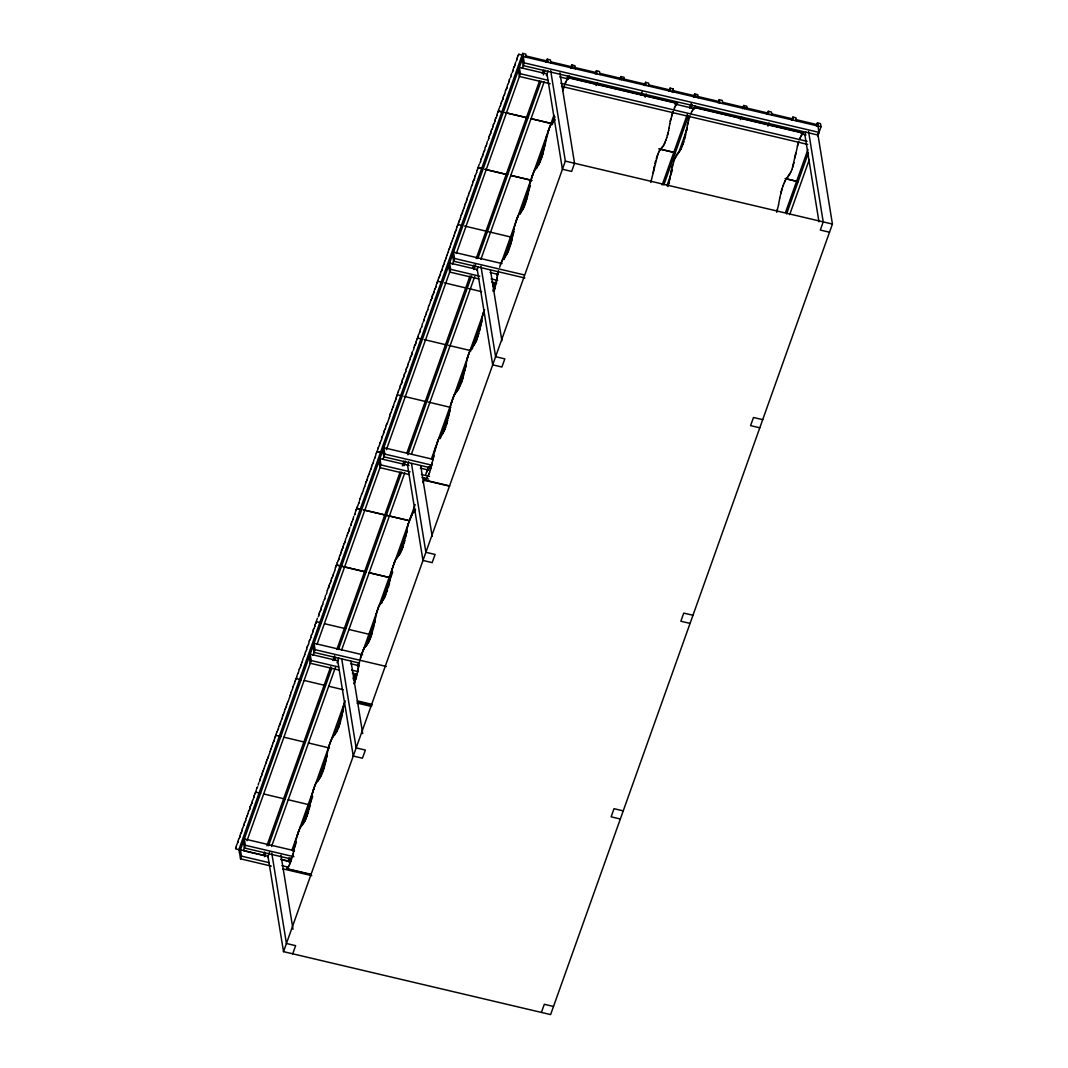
<?xml version="1.0" encoding="UTF-8"?>
<svg xmlns="http://www.w3.org/2000/svg" width="1068" height="1068" viewBox="0 0 1068 1068"><rect width="100%" height="100%" fill="white"/><g stroke="black" fill="none" stroke-linecap="round" stroke-linejoin="round"><path stroke-width="1.5" d="M294.207 848.9L295.008 844.321M310.161 804.164L311.976 794.779M326.1 759.441L327.355 752.486M342.054 714.706L342.841 710.127M358.781 665.391L356.979 674.682M373.934 625.247L377.084 610.923M389.887 580.511L390.674 575.932M406.628 531.196L402.769 547.59M432.7 460.428L433.488 455.836M464.58 370.956L467.731 356.645M480.533 326.234L481.321 321.655M497.274 276.919L494.884 288.654M512.426 236.776L513.214 232.183M528.366 192.04L529.167 187.461M544.306 147.304L549.045 128.547M650.786 182.494L657.821 154.192M653.175 172.856L654.35 166.007M669.035 128.227L669.836 123.634M670.183 176.981L671.438 170.026M686.123 132.258L687.952 122.86M686.924 127.666L683.066 144.06M779.76 198.047L778.505 204.949M794.912 157.89L798.05 143.579M795.7 153.311L792.603 167.436M296.637 677.286L297.345 674.589M317.37 618.332L315.754 623.218M335.886 566.641L337.328 562.502M357.366 506.713L357.206 507.567M376.243 453.326L377.605 449.948M477.116 170.333L479.238 164.285M497.541 113.021L499.37 107.815M240.006 836.137L240.514 833.961M243.971 825.137L244.265 823.575M246.134 818.595L245.667 820.625M248.096 813.469L248.403 811.894M254.01 797.102L254.237 795.874M254.131 796.501L254.304 795.553M258.202 785.1L258.723 782.884M260.245 779.373L260.405 778.425M262.247 773.753L262.408 772.805M268.322 756.705L270.257 751.338M278.441 728.336L278.761 726.734M280.577 721.981L280.27 723.503M282.473 717.002L282.887 715.106M284.502 711.328L284.902 709.446M290.496 694.627L290.977 692.438M300.802 665.217L300.575 666.445M302.151 662.093L303.219 658.075M304.727 654.577L305.541 651.694M310.788 637.569L311.202 635.687M312.817 631.909L313.218 630.013M314.833 626.235L315.247 624.339M318.998 614.18L318.691 615.702M324.752 598.707L325.473 595.65M329.118 585.798L327.382 590.324M331.027 580.818L331.534 578.642M333.042 575.145L334.591 571.113M339.237 557.429L338.85 559.231M343.269 546.095L343.055 547.31M347.193 535.442L347.714 533.239M351.359 523.427L351.052 524.935M357.379 506.753L358.608 503.509M361.732 494.003L359.983 498.876M363.507 489.344L363.28 490.546M365.523 483.671L364.762 486.394M367.432 478.691L367.939 476.488M371.584 466.663L371.29 468.184M381.636 438.828L382.05 436.945M385.762 426.906L385.535 428.134M391.822 409.912L391.155 412.435M395.56 400.086L396.575 396.321M395.761 399.205L395.934 398.297M397.883 392.877L396.575 396.361M401.875 382.077L402.276 380.181M407.522 366.578L407.989 364.535M414.077 347.487L413.85 348.715M416.093 341.813L415.933 342.748M428.228 307.784L427.761 309.813M432.126 297.331L432.286 296.397M440.296 274.289L440.817 272.073M444.341 262.942L444.742 261.059M450.416 245.894L450.816 244.025M454.754 233.024L454.381 234.907M460.535 217.525L461.042 215.322M462.671 211.17L462.364 212.692M464.567 206.191L464.981 204.295M466.596 200.53L466.823 199.249M473.057 181.627L472.363 184.684M482.896 154.406L482.669 155.634M486.821 143.766L487.328 141.59M490.679 133.286L490.986 131.738M492.882 126.758L493.296 124.876M494.911 121.098L495.312 119.202M496.927 115.424L497.341 113.528M501.092 103.369L500.425 105.906M502.908 98.883L503.202 97.335M509.062 81.395L509.383 79.78M511.212 74.987L511.051 75.921M513.121 70.007L513.628 67.831M515.136 64.334L515.644 62.158M517.166 58.673L517.393 57.392M255.946 791.748L256.4 789.532M274.983 737.347L276.812 732.141M436.839 283.3L438.588 278.401M458.492 223.225L458.653 222.278M516.191 220.609L516.418 220.008M296.624 677.245L294.928 681.437M417.962 336.981L418.189 335.793M457.077 226.536L458.492 223.185M294.915 844.414L295.476 841.944M293.753 851.223L294.301 848.793M307.09 815.979L310.241 804.057M326.808 754.956L329.251 745.117M325.647 761.764L326.194 759.335M342.761 710.233L343.869 705.321M341.586 717.029L342.134 714.599M357.54 672.293L359.249 663.028M374.641 620.762L375.122 618.345M373.48 627.57L374.027 625.14M390.594 576.039L393.024 566.2M389.967 580.405L384.44 597.853M405.373 538.112L407.656 526.39M433.408 455.943L438.24 439.762M432.78 460.321L429.63 472.23M446.331 425.224L449.895 408.737M448.266 417.962L448.72 415.586M464.126 373.279L465.848 364.014M481.241 321.748L481.788 319.279M476.675 340.131L480.613 326.127M496.019 283.821L497.741 274.543M513.134 232.29L514.242 227.377M512.506 236.669L510.838 243.918M529.074 187.567L529.621 185.084M527.912 194.363L528.446 191.933M543.852 149.627L545.574 140.362M669.743 123.741L672.96 111.593M668.581 130.55L669.129 128.12M670.891 172.509L674.108 160.347M669.729 179.304L670.263 176.874M779.667 198.141L782.884 185.992M236.095 846.604L235.881 847.832M237.91 842.145L238.204 840.556M240.006 836.097L239.726 837.299M241.955 830.797L242.329 828.928M244.025 824.803L242.343 828.968M248.083 813.429L247.055 816.045M250.259 806.887L249.965 808.436M252.275 801.214L251.981 802.762M260.232 779.333L260.031 780.254M262.234 773.713L261.967 774.887M264.21 768.386L264.584 766.504M266.426 761.511L266.146 763.046M266.373 761.871L266.506 761.19M268.322 756.665L268.028 757.893M270.271 751.378L270.645 749.496M272.287 745.718L272.58 744.142M274.316 740.044L274.609 738.469M278.428 728.296L278.147 729.497M280.577 722.021L281.912 718.817M281.925 718.844L282.473 716.962M284.488 711.301L284.208 712.49M290.549 694.293L290.269 695.495M292.525 688.953L292.899 687.071M294.541 683.293L294.915 681.397M300.816 665.257L302.151 662.053M304.727 654.537L304.447 655.739M306.676 649.251L307.143 647.048M310.788 637.529L310.508 638.731M312.804 631.869L312.523 633.07M314.833 626.195L314.539 627.397M319.012 614.22L319.519 612.351M321.108 608.146L320.814 609.694M329.131 585.838L329.518 584.289M331.013 580.778L330.733 581.98M333.042 575.105L332.762 576.306M335.165 568.884L335.472 567.589M341.119 552.637L341.493 550.754M343.282 546.135L344.176 543.559M347.193 535.402L346.206 537.925M349.41 528.727L349.129 530.275M349.356 529.087L349.85 527.272M351.359 523.467L351.759 521.878M367.232 479.545L367.419 478.651M369.648 471.976L369.354 473.524M371.597 466.703L371.998 465.127M379.834 443.26L379.474 445.142M381.636 438.801L381.343 439.989M389.233 417.828L387.457 422.794M389.66 416.467L389.954 414.905M393.732 404.839L393.531 405.76M399.766 388.098L400.246 385.882M401.862 382.037L401.581 383.238M403.811 376.75L404.104 375.188M408.003 364.575L408.51 362.706M409.898 359.716L410.272 357.833M412.114 352.827L411.821 354.376M420.004 331.334L420.485 329.118M424.049 319.986L424.423 318.117M426.065 314.326L426.439 312.443M430.284 302.057L430.591 300.789M432.286 296.437L432.513 295.449M434.369 290.403L434.075 291.951M436.385 284.742L436.104 286.291M440.003 275.451L440.296 274.249M444.328 262.902L444.048 264.076M446.304 257.575L446.771 255.386M448.52 250.7L448.24 252.235M450.416 245.854L450.122 247.082M452.365 240.567L452.739 238.685M456.396 229.233L456.704 227.658M460.522 217.485L460.241 218.686M462.671 211.21L463.832 208.34M464.567 206.151L464.019 208.046M466.756 199.609L466.302 201.692M468.532 195.19L468.839 193.615M474.619 178.142L475.086 175.953M476.635 172.482L477.009 170.586M488.77 138.44L489.237 136.237M490.986 131.778L491.387 130.229M492.882 126.718L492.602 127.92M494.898 121.058L494.618 122.259M496.927 115.384L496.633 116.586M501.092 103.409L501.613 101.54M509.049 81.355L508.769 82.53M515.136 64.294L514.669 66.002M517.152 58.633L516.872 59.835M311.028 874.665L286.678 868.925L288.053 867.216M449.521 486.18L425.157 480.44L427.28 477.503M568.043 78.391L568.737 77.577L677.512 103.209L676.818 104.037M692.451 110.231L694.6 107.241L803.376 132.886L801.988 134.621M235.868 847.792L235.587 848.886L240.447 850.035M295.395 841.998L298.947 830.13M291.15 860.701L293.833 851.169M311.335 797.275L314.085 787.53M309.213 808.876L309.773 806.433M325.099 764.154L325.727 761.698M343.228 707.804L344.47 702.824M341.667 716.975L339.744 724.251M359.182 663.081L361.144 655.659M373.56 627.517L370.876 637.049M391.062 573.623L392.303 568.63M389.5 582.781L388.298 587.667M433.875 453.526L435.837 446.104M430.351 469.867L432.313 462.684M449.828 408.79L451.791 401.381M464.206 373.226L461.523 382.771M481.708 319.332L482.349 316.836M479.585 330.933L480.146 328.503M497.661 274.609L498.302 272.113M513.601 229.874L516.351 220.142M511.479 241.475L512.039 239.032M529.554 185.138L533.092 173.27M527.365 196.752L527.992 194.309M542.01 156.849L543.932 149.573M670.223 121.325L670.797 118.842M668.661 130.483L666.739 137.759M667.874 186.526L669.81 179.25M687.311 125.357L688.54 120.377M685.749 134.515L684.481 139.361M778.585 204.896L776.663 212.158L777.317 209.728M237.91 842.105L236.268 846.003M246.201 818.302L246.655 816.753M250.259 806.927L250.419 806.26M260.405 778.465L260.752 777.197M262.408 772.845L262.661 771.87M263.155 770.749L264.197 768.346M272.287 745.678L270.938 748.681M274.302 740.004L273.995 741.179M285.944 707.563L286.438 705.961M286.745 704.426L286.371 706.295M294.541 683.253L292.992 686.804M306.663 649.211L306.449 650.092M323.444 601.311L322.736 604.341M335.005 569.738L334.778 570.646M341.106 552.597L340.518 554.426M354.83 514.389L355.804 510.544M359.302 501.573L358.981 502.734M359.542 500.385L359.983 498.836M363.574 489.064L364.669 486.501M365.59 483.39L366.03 481.868M373.306 462.511L374.014 459.454M377.725 449.348L377.885 448.667M379.767 443.634L379.928 442.94M383.879 431.939L383.519 433.795M383.812 432.3L384.24 430.778M389.66 416.427L389.339 417.615M391.889 409.631L392.984 407.068M393.905 403.958L395 401.408M399.766 388.058L398.417 391.088M403.811 376.71L402.783 379.073M405.76 371.384L406.134 369.515M409.885 359.676L408.523 362.746M414.144 347.207L414.584 345.685M416.16 341.533L417.935 337.114M420.004 331.294L419.777 332.201M424.036 319.946L423.822 320.841M426.065 314.286L425.291 316.395M430.124 302.911L428.962 305.528M446.064 258.443L446.291 257.535M452.351 240.527L451.323 242.93M454.381 234.867L454.154 235.774M456.396 229.193L455.996 230.608M458.653 222.318L458.906 221.33M468.532 195.15L467.504 197.513M474.606 178.102L474.379 179.01M476.635 172.442L475.687 174.711M482.963 154.139L484.245 151.242M488.757 138.399L488.543 139.281M505.538 90.5L504.83 93.543M511.278 74.72L511.612 73.478M513.054 70.261L512.64 71.676M357.206 507.527L356.018 510.09M292.619 856.042L293.273 853.599M325.166 764.141L323.043 771.243M357.046 674.682L355.684 679.515M375.696 615.862L376.35 613.366M407.589 526.404L408.243 523.907M404.238 542.931L404.892 540.488M423.529 481.668L424.196 479.172M447.692 420.391L445.57 427.494M482.282 316.849L483.671 311.909M530.129 182.655L530.783 180.158M526.778 199.195L527.418 196.739M546.068 137.919L546.723 135.436M542.718 154.459L543.372 152.016M654.844 163.564L655.512 161.068M667.447 135.369L668.101 132.926M671.932 167.596L672.6 165.099M668.595 184.137L669.236 181.694M780.721 193.241L782.11 188.315M793.965 162.603L791.842 169.705M241.875 831.051L241.555 832.146M249.965 808.396L249.712 809.264M250.339 806.607L250.7 805.405M251.981 802.722L251.741 803.603M252.355 800.933L253.476 798.544M253.997 797.062L253.757 797.93M254.384 795.273L254.745 794.071M264.677 766.237L266.132 763.006M286.745 704.466L288.066 701.609M290.977 692.478L292.445 689.207M300.575 666.405L300.335 667.286M308.585 644.097L309.293 641.04M321.188 607.866L321.655 606.424M320.8 609.654L320.56 610.536M337.341 562.542L338.556 559.926M339.384 556.815L339.744 555.587M341.413 551.115L342.174 549.166M343.042 547.27L342.801 548.124M344.991 541.943L345.698 538.886M349.116 530.235L348.675 531.61M353.067 519.275L353.695 516.498M369.354 473.484L369.101 474.379M369.728 471.696L370.916 469.159M375.322 456.85L376.043 453.793M383.505 433.755L382.05 436.986M385.908 426.319L386.269 425.104M385.521 428.108L385.281 428.976M398.044 392.263L398.404 391.048M405.76 371.344L405.52 372.225M412.195 352.56L412.555 351.345M411.821 354.336L411.581 355.217M415.866 343.002L415.612 343.883M422.608 323.15L421.633 326.995M428.375 307.17L428.749 305.942M432.059 297.585L431.806 298.453M432.433 295.796L432.794 294.594M434.075 291.911L433.835 292.792M436.091 286.251L435.851 287.118M436.478 284.462L436.839 283.26M442.125 269.443L442.846 266.386M448.6 250.419L448.974 249.191M448.226 252.195L446.771 255.426M480.56 161.655L481.174 158.852M482.669 155.608L482.416 156.475M485.313 147.264L484.605 150.294M486.688 144.313L485.98 146.129M503.282 97.055L503.535 96.12M502.894 98.843L502.654 99.725M506.846 87.896L507.567 84.839M517.406 57.432L517.967 55.79M239.793 836.978L239.165 838.487M244.358 823.295L244.639 822.413M260.031 780.214L259.404 781.736M266.599 760.91L266.88 760.002M270.658 749.536L270.938 748.641M272.674 743.862L273.261 742.367M274.69 738.202L274.97 737.307M280.257 723.463L279.909 724.505M288.267 701.129L290.269 695.455M308.572 644.057L307.664 645.9M318.691 615.662L318.331 616.717M324.485 599.495L324.752 598.667M327.382 590.284L326.688 593.341M328.81 587.293L328.437 588.321M338.916 558.911L338.382 560.313M344.977 541.903L344.63 542.958M351.052 524.895L350.691 525.95M353.067 519.235L352.533 520.623M361.732 494.043L363.027 491.333M367.218 479.505L366.871 480.547M371.277 468.144L370.93 469.186M375.322 456.81L374.961 457.852M377.885 448.707L378.179 447.799M379.928 442.98L381.156 440.47M379.38 445.396L378.179 447.839M387.457 422.754L387.11 423.782M390.047 414.638L390.314 413.757M393.531 405.72L392.997 407.108M395.013 401.448L395.547 400.046M401.661 382.918L401.394 383.746M404.198 374.908L404.478 374.027M406.214 369.248L406.494 368.353M410.272 357.873L410.553 357.006M418.349 335.192L419.764 332.161M426.452 312.483L427.747 309.773M434.529 289.815L434.809 288.921M438.588 278.441L439.081 277.079M442.125 269.403L441.765 270.458M452.752 238.725L454.14 235.734M454.768 233.064L455.155 231.93M456.784 227.391L457.064 226.496M458.826 221.677L459.507 220.021M462.351 212.652L462.003 213.693M470.361 190.318L471.442 186.299M480.547 161.615L479.919 163.124M484.592 150.254L484.245 151.282M490.399 134.087L490.666 133.246M506.846 87.856L506.486 88.898M509.383 79.82L509.783 78.672M510.904 76.482L510.544 77.55M312.63 792.336L314.886 785.407M307.811 813.616L308.518 811.279M328.57 747.6L330.025 742.807M323.764 768.88L324.458 766.544M340.412 721.808L338.196 728.603M360.463 658.142L361.918 653.349M356.352 677.085L354.135 683.867M372.291 632.349L370.075 639.145M408.296 523.947L412.956 512.226M451.11 403.851L452.565 399.058M467.05 359.128L468.505 354.336M462.938 378.072L458.386 389.553M483.003 314.392L484.458 309.6M478.891 333.336L475.874 341.987M494.177 291.043L494.831 288.614M510.117 246.308L510.784 243.878M526.07 201.585L526.724 199.142M562.729 90.74L564.184 85.947M671.505 116.385L672.987 111.726M688.593 120.417L689.274 117.934M797.382 146.062L798.824 141.27M255.933 791.708L254.745 794.111M238.391 839.969L238.791 838.927M248.497 811.64L248.884 810.625M255.225 793.23L255.853 791.975M256.587 788.945L256.988 787.89M262.661 771.91L263.048 770.882M268.028 757.853L266.893 760.042M276.826 732.181L277.213 731.139M282.9 715.146L284.021 712.97M298.292 673.014L299.28 669.102M307.157 647.088L307.557 646.033M313.231 630.053L313.618 629.025M315.247 624.38L315.647 623.352M320.64 610.229L319.519 612.391M322.656 604.581L321.548 606.704M335.486 567.629L336.073 566.334M336.78 564.945L336.153 566.214M347.621 533.573L347.914 532.732M351.679 522.212L351.959 521.384M355.711 510.864L356.004 510.05M356.432 509.409L357.019 508.181M373.213 462.751L372.946 463.525M400.26 385.922L400.66 384.867M402.289 380.221L402.676 379.193M420.485 329.158L420.779 328.33M417.001 339.317L417.708 337.915M430.591 300.829L431.806 298.413M434.623 289.508L435.837 287.078M442.753 266.706L443.34 265.385M444.755 261.099L445.97 258.67M450.829 244.065L451.31 242.89M450.122 247.042L448.987 249.231M464.981 204.335L466.115 202.159M467.01 198.675L467.397 197.647M469.012 193.028L469.413 191.986M473.071 181.667L473.458 180.639M475.086 175.993L475.487 174.965M471.549 186.166L472.363 184.644M474.379 178.97L474.018 179.931M481.187 158.892L482.509 156.168M478.384 167.809L481.615 168.53L478.384 167.809L477.837 168.877M489.251 136.277L489.651 135.222M493.296 124.916L493.696 123.875M495.325 119.242L495.819 118.041M297.398 834.669L300.562 826.619L303.312 823.361M377.124 611.016L377.858 608.613M393.064 566.294L394.613 561.755M386.79 592.179L387.537 589.963M403.49 545.227L401.969 549.686M499.664 267.28L500.398 264.864M515.604 222.544L517.967 216.11M531.544 177.822L534.721 169.772M547.497 133.086L549.86 126.651M509.356 248.577L510.077 246.214M525.296 203.841L526.03 201.492M541.249 159.119L541.97 156.756M656.273 158.732L658.636 152.297M665.978 140.028L666.699 137.665M689.314 118.027L690.048 115.624M683.787 141.697L682.265 146.156M377.765 609.014L378.673 606.477M526.297 57.258L525.79 54.121L522.719 53.4L238.978 849.367L240.514 858.846L271.272 866.108M239.486 852.491L523.227 56.524L821.012 126.732L817.661 136.143M240.514 858.846L241.475 856.135L240.447 849.781L267.975 856.269L283.527 951.641L550.607 1014.6L832.426 224.066L817.781 133.647M243.664 850.075L245.346 845.269L244.318 838.914L294.528 850.742M247.028 840.663L311.202 660.545L310.174 654.177L337.702 660.678L353.254 756.037L362.452 758.213L365.363 750.056L356.151 747.894L341.773 659.116M313.071 655.405L315.073 649.678L314.045 643.31L362.626 654.764M316.982 644.418L380.929 464.94L379.901 458.586L409.044 465.461M383.025 459.16L384.8 454.074L383.772 447.719L432.353 459.173M386.376 449.735L450.656 269.35L449.628 262.995L477.156 269.483M452.418 264.49L454.661 258.202M456.343 253.49L520.383 73.745L519.355 67.391L546.883 73.879M522.372 68.245L524.255 62.879L522.719 53.4M263.529 855.161L264.65 852.01M266.893 845.736L330.693 666.766M332.936 660.478L334.604 655.765M336.847 649.491L400.086 472.083M402.329 465.808L404.011 461.096M406.801 453.246L470.04 275.838M472.844 267.988L473.965 264.851M476.208 258.576L539.447 81.168M542.237 73.318L543.358 70.181M546.162 62.331L547.283 59.194L550.354 59.915L550.861 63.039M264.597 856.71L265.718 853.572M268.522 845.722L331.761 668.314M334.551 660.465L335.672 657.327M338.476 649.477L401.715 472.069M403.958 465.795L405.64 461.082M407.869 454.808L471.669 275.838M473.912 269.55L475.594 264.837M477.823 258.563L541.076 81.155M543.305 74.88L544.987 70.168M267.668 857.444L269.536 852.211M271.592 846.443L335.392 667.473M337.074 662.761L338.77 657.981M341.546 650.198L404.785 472.804M408.697 461.803L407.535 465.101L422.968 560.446L432.18 562.622L435.09 554.466L425.878 552.289L411.5 463.525M411.5 453.953L474.739 276.559M476.982 270.271L478.224 266.786M480.894 259.284L544.146 81.876M546.375 75.601L548.058 70.888M288.093 860.941L289.214 857.804M292.018 849.954L345.178 700.808M353.014 678.834L354.696 674.122M357.486 666.272L358.608 663.135M361.411 655.285L415.132 504.563M422.968 482.589L424.65 477.877M427.454 470.027L428.562 466.89M431.365 459.04L484.538 309.894M492.922 286.344L494.043 283.207M496.847 275.357L498.529 270.645M501.319 262.795L553.932 115.224M563.45 88.524L564.558 85.387M566.801 79.112L567.922 75.975M570.726 68.125L571.834 64.974L574.904 65.709L575.412 68.833M289.161 862.503L290.843 857.791M293.073 851.516L296.437 842.091M303.152 823.254L312.67 796.568M318.264 780.868L327.222 755.744M334.498 735.331L343.442 710.22M354.082 680.383L356.325 674.108M366.391 645.846L375.349 620.735M381.503 603.46L392.69 572.061M398.297 556.361L407.242 531.25M413.957 512.4L415.078 509.262M432.994 459.026L434.115 455.889M440.27 438.614L450.336 410.352M457.051 391.515L466.008 366.404M472.163 349.129L482.242 320.867M492.869 291.043L495.672 283.194M504.069 259.644L514.135 231.382M520.303 214.107L530.369 185.859M536.523 168.584L545.481 143.459M552.196 124.622L555 116.772M568.43 79.099L569.551 75.962M595.276 73.906L596.398 70.768L599.468 71.489L599.976 74.626M283.527 951.641L565.332 161.108L550.688 70.688M596.064 85.614L597.172 82.476M292.725 953.804L295.636 945.661L286.424 943.485L271.779 853.078M619.841 79.7L620.962 76.562L624.032 77.283L624.54 80.407M641.04 94.905L642.162 91.768M644.404 85.493L645.513 82.343L648.583 83.077L649.09 86.201M645.179 97.188L646.3 94.051M668.955 91.274L670.077 88.137L673.147 88.858L673.654 91.995M672.026 92.008L673.147 88.858M662.173 184.991L687.365 114.343M689.608 108.055L691.276 103.342M693.519 97.068L694.641 93.931L697.711 94.651L698.218 97.775M663.802 184.978L688.433 115.891M691.223 108.042L692.344 104.904M666.873 185.698L672.466 169.999M678.634 152.724L687.018 129.175M694.293 108.776L695.415 105.625M718.083 102.862L719.205 99.711L722.275 100.445L722.769 103.569M742.634 108.642L743.755 105.505L746.826 106.226L747.333 109.363M740.351 119.629L741.472 116.492M767.198 114.436L768.319 111.299L771.39 112.02L771.897 115.144M767.972 126.144L769.094 122.994M791.762 120.23L792.883 117.093L795.954 117.814L796.461 120.938M805.833 131.978L804.858 134.702L818.969 221.824M785.541 212.358L807.929 149.56M816.326 126.011L817.434 122.873L820.504 123.594L821.012 126.732M786.609 213.92L808.436 152.697M817.434 122.873L818.969 132.365L818.008 135.075L523.28 65.602L522.252 59.247M789.679 214.641L809.264 159.693M541.396 1012.424L544.306 1004.28L553.518 1006.456M522.092 55.095L518.848 54.294L518.073 55.656M498.556 111.192L501.853 111.82L498.623 111.099L498.022 112.153M514.749 65.722L514.122 66.87M505.551 90.54L506.032 89.498M504.657 94.037L504.39 94.718M502.654 99.684L501.613 101.58M491.387 130.269L491.774 129.375M461.056 215.362L461.817 214.001M430.684 300.549L430.991 299.854M433.822 292.752L432.807 294.635M424.623 317.57L425.104 316.529M421.713 326.701L421.446 327.395M415.612 343.843L415.332 344.537M411.567 355.177L411.3 355.871M413.596 349.503L413.316 350.197M407.522 366.538L406.507 368.393M405.506 372.185L404.492 374.067M384.16 431.085L385.281 428.935M377.218 451.63L380.462 452.391L377.204 451.55L376.67 452.658M358.981 502.694L358.701 503.388M341.68 550.207L341.987 549.513M342.187 549.206L342.801 548.084M331.534 578.682L332.028 577.641M329.531 584.329L330.012 583.302M332.655 576.533L332.201 577.508M311.309 635.433L311.602 634.686M309.293 641.08L309.587 640.346M298.279 672.974L297.652 674.108M278.962 726.173L279.723 724.812M273.261 742.407L273.982 741.139M251.728 803.563L250.713 805.446M244.545 822.707L245.653 820.584M249.712 809.224L248.897 810.665M240.527 833.988L241.008 832.947M500.425 265.011L501.212 262.741M541.222 158.985L538.873 164.646L535.442 168.757M524.508 205.937L525.282 203.708M468.532 354.469L469.319 352.2M509.329 248.443L507.767 252.529M452.592 399.205L453.366 396.922M436.638 443.928L439.041 438.147M425.718 474.566L426.506 472.283M409.778 519.288L413.663 511.305M393.825 564.024L395.427 559.859M444.782 429.59L445.556 427.36M428.842 474.325L429.603 472.096M361.945 653.482L363.534 649.317M330.052 742.941L330.84 740.671M354.135 683.694L354.91 681.651M338.957 726.374L336.607 732.047M322.242 773.339L323.017 771.109M307.063 815.832L304.714 821.506M290.349 862.797L291.123 860.568M665.951 139.895L664.376 143.98M674.122 160.494L676.538 154.713L679.288 151.456M782.911 186.126L783.698 183.856M791.054 171.788L791.815 169.558M516.325 61.023L516.685 60.302M512.64 71.636L512.28 72.357M508.595 82.984L507.767 84.372M506.579 88.644L506.219 89.365M503.642 95.893L504.203 94.945M496.446 117.053L495.726 118.254M494.431 122.727L493.803 123.755M492.401 128.387L491.787 129.415M489.758 135.089L490.399 134.047M488.356 139.748L488.009 140.455M485.419 147.037L485.806 146.249M470.16 190.798L469.519 191.853M460.054 219.167L459.694 219.888M455.983 230.568L455.155 231.97M443.874 264.544L443.514 265.251M439.188 276.946L439.816 275.918M423.636 321.294L423.288 322.015M414.584 345.725L415.238 344.644M410.553 357.046L411.287 355.831M401.034 384.44L401.394 383.706M390.327 413.797L391.155 412.395M386.269 425.144L387.097 423.742M366.044 481.908L366.684 480.84M354.816 514.349L354.456 515.083M348.769 531.343L348.395 532.078M339.757 555.627L340.505 554.385M330.546 582.447L330.186 583.168M326.141 594.516L326.501 593.795M324.485 599.455L324.125 600.176M313.725 628.892L314.352 627.864M312.337 633.538L311.976 634.259M310.321 639.198L309.693 640.226M306.262 650.559L305.915 651.266M304.247 656.206L303.712 657.1M299.294 669.142L300.135 667.714M285.116 708.938L285.944 707.523M277.96 729.978L277.6 730.699M261.78 775.355L260.952 776.743M257.722 786.729L257.094 787.757M246.655 816.793L247.055 816.005M241.542 832.105L241.194 832.826M564.985 83.811L565.8 81.916M564.999 83.998L566.614 80.314M540.448 161.028L533.907 171.601M517.152 218.192L518.768 214.494M523.707 207.793L524.508 205.764M501.212 262.915L502.027 260.846M508.555 250.486L506.219 255.359L503.549 258.229M469.319 352.373L470.134 350.304M453.379 397.109L454.995 393.424M460.722 384.68L455.716 392.41M443.981 431.445L444.782 429.403M426.506 472.47L428.895 467.504M428.041 476.181L428.829 474.139M401.167 551.542L401.969 549.499M378.673 606.664L383.038 599.722M386.015 594.235L383.679 599.108M362.733 651.387L365.109 646.42M369.288 641L370.075 638.958M330.84 740.858L333.229 735.879L335.886 733.022M314.9 785.581L315.701 783.511M321.441 775.194L322.242 773.152M306.289 817.888L303.953 822.76M289.562 864.653L290.349 862.61M673.774 109.644L674.589 107.561M665.177 141.937L663.588 145.555M690.862 113.662L691.677 111.593M674.923 158.398L679.969 150.561M682.265 145.969L680.69 149.587M799.638 139.134L800.453 137.238M799.638 139.307L801.254 135.623M783.698 184.043L785.314 180.358M791.041 171.614L786.742 178.449M513.828 67.364L514.375 66.536M499.677 107.054L500.425 105.865M441.017 271.606L441.765 270.418M415.425 344.296L414.985 344.977M374.521 458.492L374.961 457.812M372.198 464.66L372.932 463.485M368.153 476.008L368.901 474.806M344.617 542.918L344.19 543.599M279.909 724.464L279.469 725.145M549.846 126.865L550.661 125.036M523.721 207.579L522.172 210.636M502.013 261.059L502.828 259.23M470.12 350.518L470.935 348.689M475.887 341.773L473.631 345.725M454.18 395.253L457.745 390.167M443.994 431.232L442.446 434.289M427.307 470.614L430.244 466.048L429.55 466.876M428.054 475.954L425.157 480.44M395.427 560.073L398.978 554.986M400.38 553.117L401.181 551.328M379.474 604.808L383.732 598.828M368.5 642.576L369.288 640.787M331.641 738.989L337.408 730.245M315.701 783.725L319.252 778.639M320.654 776.77L321.455 774.967M299.748 828.461L304.006 822.48M288.774 866.228L289.562 864.439M674.576 107.775L675.39 105.946M658.622 152.51L659.437 150.681M691.663 111.806L694.6 107.241M681.477 147.785L679.929 150.842M784.499 182.187L786.088 179.077M790.267 173.43L786.035 179.344M473.471 180.679L474.005 179.891M566.587 80.554L567.375 79.019M550.634 125.29L551.435 123.755M554.839 119.669L551.395 124.035M554.813 119.91L552.089 123.127M518.741 214.748L521.518 211.237M522.946 209.128L519.502 213.493M502.801 259.484L507.006 253.85M470.908 348.942L472.416 346.486M475.113 343.309L471.669 347.687M439.015 438.401L441.792 434.89M443.22 432.78L439.776 437.146M396.215 558.497L399.672 554.105M399.632 554.372L400.407 552.864M675.363 106.199L676.164 104.664M659.41 150.935L662.881 146.543M663.615 145.301L660.171 149.68M364.321 647.956L367.779 643.563M368.527 642.335L365.777 645.793M316.475 782.15L319.946 777.758M319.906 778.025L320.68 776.516M288.787 865.974L286.678 868.925M801.227 135.876L803.376 132.886M437.359 282.393L437.907 281.325L441.151 282.126M518.3 55.362L518.848 54.294M567.335 79.299L568.737 77.577M676.111 104.944L677.512 103.209M414.878 510.544L415.572 509.65M457.638 225.575L458.132 224.534L461.389 225.375M295.783 679.635L296.277 678.581L301.149 679.809M275.557 736.386L276.051 735.371L280.911 736.56M315.834 623.058L316.555 621.696L321.375 623.044M396.855 395.934L397.443 394.84L400.687 395.641M413.61 511.599L414.931 510.25M525.322 55.816L547.977 61.21M551.208 61.931L596.545 72.651M599.775 73.372L645.099 84.092M648.329 84.826L669.369 89.819M672.6 90.54L719.552 101.647M722.782 102.368L768.106 113.101M771.336 113.822L792.389 118.815M795.62 119.536L818.288 124.929M524.255 62.879L818.969 132.365M568.67 77.871L677.446 103.516M694.534 107.548L803.323 133.193M559.832 76.936L567.936 78.845M674.802 104.037L694.24 108.629M801.12 133.82L805.98 134.968M520.383 73.745L547.911 80.247M560.86 83.291L807.007 141.323M550.18 83.718L519.408 76.469L518.38 70.114M561.514 86.388L807.662 144.42M505.084 112.54L527.739 117.921L505.097 112.621M798.05 181.64L785.087 178.543L798.05 181.68M565.332 161.108L832.426 224.066M829.516 232.223L820.304 230.047L823.214 221.89L808.569 131.484M464.607 226.056L511.559 237.203M502.08 263.582L453.499 252.128L454.527 258.483L524.161 274.89M524.815 277.987L453.566 261.193L452.525 254.838M490.105 272.54L498.209 274.449M450.656 269.35L479.799 276.225M491.133 278.895L497.621 280.417M478.838 278.935L449.681 272.06L448.653 265.705M491.787 281.992L496.647 283.14M444.381 282.806L465.434 287.853M468.665 288.534L481.615 291.671M417.681 338.115L420.925 338.89M424.143 339.571L445.196 344.604M448.426 345.324L471.095 350.718M762.699 419.657L753.487 417.495L750.577 425.638L759.789 427.814M403.918 396.321L424.971 401.368M428.188 402.049L450.87 407.469M384.8 454.074L431.766 465.141M429.176 467.477L383.839 456.797L382.811 450.442M420.378 468.131L428.482 470.04M380.929 464.94L410.072 471.816M421.419 474.486L429.51 476.395M409.111 474.526L379.968 467.664L378.926 461.309M422.06 477.583L428.548 479.105M425.224 480.146L449.575 485.887M356.979 508.315L360.223 509.116L356.992 508.395M363.454 509.877L408.777 520.557M363.467 509.917L408.777 520.597M692.972 615.261L683.76 613.085L680.85 621.242L690.061 623.405M365.883 571.941L336.74 565.065L365.883 572.021M388.538 577.281L369.114 572.702L388.552 577.361M324.605 623.739L345.645 628.692M348.876 629.452L369.942 634.499M315.073 649.678L386.336 666.472M359.449 663.081L314.112 652.388L313.084 646.033M350.664 663.722L358.755 665.631M311.202 660.545L338.73 667.033M351.692 670.077L358.167 671.612M339.384 670.13L310.241 663.255L309.213 656.9M352.333 673.174L357.193 674.322M304.367 680.49L325.42 685.523M328.65 686.217L343.228 689.728M357.326 700.888L371.891 704.319M357.446 701.676L372.011 705.107M366.551 704.533L371.397 705.681M356.966 703.038L371.531 706.469M623.245 810.852L614.033 808.69L611.123 816.833L620.334 819.009M284.141 737.24L305.194 742.287M308.412 742.968L329.465 748.014M255.826 792.176L260.685 793.324M263.903 794.005L284.956 799.038M288.186 799.732L309.239 804.765M245.346 845.269L293.927 856.723M291.35 859.059L244.385 847.979L243.357 841.624M280.937 859.326L290.643 861.609M243.678 850.755L264.717 855.762M280.897 859.54L289.001 861.489M241.475 856.135L269.002 862.624M281.965 865.681L288.44 867.203M286.745 868.618L311.095 874.358M282.619 868.778L311.763 875.653M792.883 117.093L793.39 120.217M768.319 111.299L768.826 114.423M743.755 105.505L744.262 108.642M719.205 99.711L719.712 102.848M694.641 93.931L695.148 97.055M670.077 88.137L670.584 91.261M645.513 82.343L646.02 85.48M620.962 76.562L621.469 79.686M596.398 70.768L596.905 73.892M571.834 64.974L572.341 68.112M559.899 72.864L574.544 163.27L571.634 171.427L562.422 169.251L546.976 73.906M547.283 59.194L547.791 62.318M490.439 270.097L501.88 340.785M480.96 266.292L495.605 356.699L504.817 358.875L501.907 367.018L492.695 364.856L477.262 269.51M420.712 465.701L432.166 536.39M350.985 661.292L362.706 733.623M280.991 855.241L292.979 929.213M552.023 123.648L530.97 118.641L552.023 123.688M675.029 152.644L658.849 148.826L675.043 152.684M507.5 174.645L484.845 169.291L507.514 174.711M531.784 180.358L510.744 175.406L531.797 180.439"/></g></svg>
